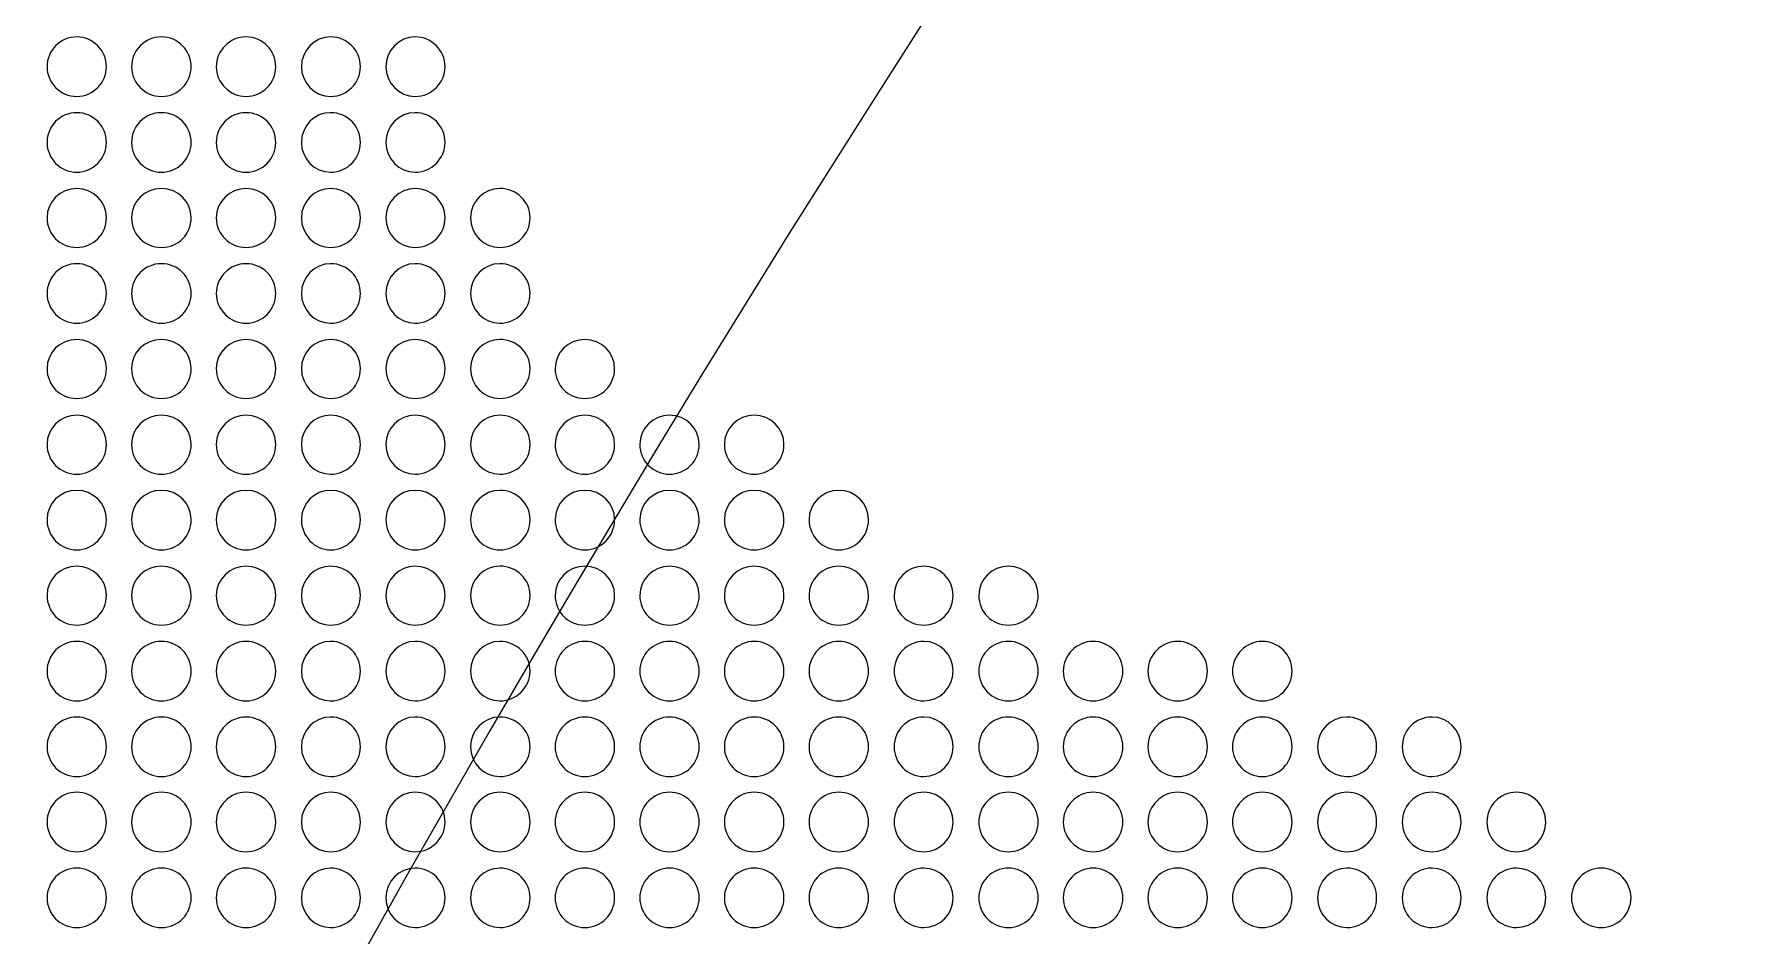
# Model space of a CAD drawing. Header units: inches. Extents: x 243 to 900, y -519 to -86.
# Drawn here: x 422 to 472.1, y -339 to -312.6 of the extents above; entities that cross this region are included whole.
import ezdxf

# ---------------------------------------------------------------- set-up
doc = ezdxf.new("R2010")
doc.units = ezdxf.units.IN
doc.header["$MEASUREMENT"] = 0
doc.layers.add('Layer 1', color=7, linetype='Continuous')

# ---------------------------------------------------------------- blocks, each defined once
blk = doc.blocks.new('block 3')
at = {"layer": 'Layer 1', "lineweight": 0}
blk.add_open_spline([(898.138, -484.267), (898.138, -494.991), (889.368, -503.763), (878.645, -503.763), (878.645, -503.763), (266.12, -503.763), (266.12, -503.763), (255.397, -503.763), (246.624, -494.991), (246.624, -484.267), (246.624, -484.267), (246.624, -108.507), (246.624, -108.507), (246.624, -97.783), (255.397, -89.011), (266.12, -89.011), (266.12, -89.011), (878.645, -89.011), (878.645, -89.011), (889.368, -89.011), (898.138, -97.783), (898.138, -108.507), (898.138, -108.507), (898.138, -484.267), (898.138, -484.267)], degree=3, knots=[0, 0, 0, 0, 1, 1, 1, 2, 2, 2, 3, 3, 3, 4, 4, 4, 5, 5, 5, 6, 6, 6, 7, 7, 7, 8, 8, 8, 8], dxfattribs=at)
blk = doc.blocks.new('block 2')
at = {"layer": 'Layer 1'}
blk.add_blockref('block 3', (0, 0), dxfattribs=at)
blk = doc.blocks.new('block 85')
at = {"layer": 'Layer 1', "lineweight": 0}
for points in [[(424.137, -313.579), (424.137, -314.052), (423.744, -314.448), (423.27, -314.448), (422.781, -314.448), (422.401, -314.052), (422.401, -313.579), (422.401, -313.105), (422.781, -312.71), (423.27, -312.71), (423.744, -312.71), (424.137, -313.105), (424.137, -313.579)], [(426.612, -313.579), (426.612, -314.052), (426.231, -314.448), (425.742, -314.448), (425.253, -314.448), (424.872, -314.052), (424.872, -313.579), (424.872, -313.105), (425.253, -312.71), (425.742, -312.71), (426.231, -312.71), (426.612, -313.105), (426.612, -313.579)], [(429.084, -313.579), (429.084, -314.052), (428.701, -314.448), (428.211, -314.448), (427.741, -314.448), (427.344, -314.052), (427.344, -313.579), (427.344, -313.105), (427.741, -312.71), (428.211, -312.71), (428.701, -312.71), (429.084, -313.105), (429.084, -313.579)], [(431.556, -313.579), (431.556, -314.052), (431.173, -314.448), (430.686, -314.448), (430.213, -314.448), (429.832, -314.052), (429.832, -313.579), (429.832, -313.105), (430.213, -312.71), (430.686, -312.71), (431.173, -312.71), (431.556, -313.105), (431.556, -313.579)], [(434.028, -313.579), (434.028, -314.052), (433.645, -314.448), (433.156, -314.448), (432.685, -314.448), (432.304, -314.052), (432.304, -313.579), (432.304, -313.105), (432.685, -312.71), (433.156, -312.71), (433.645, -312.71), (434.028, -313.105), (434.028, -313.579)]]:
    blk.add_open_spline(points, degree=3, knots=[0, 0, 0, 0, 1, 1, 1, 2, 2, 2, 3, 3, 3, 4, 4, 4, 4], dxfattribs=at)
blk = doc.blocks.new('block 86')
at = {"layer": 'Layer 1', "lineweight": 0}
for points in [[(424.137, -315.793), (424.137, -316.263), (423.744, -316.66), (423.27, -316.66), (422.781, -316.66), (422.401, -316.263), (422.401, -315.793), (422.401, -315.305), (422.781, -314.922), (423.27, -314.922), (423.744, -314.922), (424.137, -315.305), (424.137, -315.793)], [(426.612, -315.793), (426.612, -316.263), (426.231, -316.66), (425.742, -316.66), (425.253, -316.66), (424.872, -316.263), (424.872, -315.793), (424.872, -315.305), (425.253, -314.922), (425.742, -314.922), (426.231, -314.922), (426.612, -315.305), (426.612, -315.793)], [(429.084, -315.793), (429.084, -316.263), (428.701, -316.66), (428.211, -316.66), (427.741, -316.66), (427.344, -316.263), (427.344, -315.793), (427.344, -315.305), (427.741, -314.922), (428.211, -314.922), (428.701, -314.922), (429.084, -315.305), (429.084, -315.793)], [(431.556, -315.793), (431.556, -316.263), (431.173, -316.66), (430.686, -316.66), (430.213, -316.66), (429.832, -316.263), (429.832, -315.793), (429.832, -315.305), (430.213, -314.922), (430.686, -314.922), (431.173, -314.922), (431.556, -315.305), (431.556, -315.793)], [(434.028, -315.793), (434.028, -316.263), (433.645, -316.66), (433.156, -316.66), (432.685, -316.66), (432.304, -316.263), (432.304, -315.793), (432.304, -315.305), (432.685, -314.922), (433.156, -314.922), (433.645, -314.922), (434.028, -315.305), (434.028, -315.793)]]:
    blk.add_open_spline(points, degree=3, knots=[0, 0, 0, 0, 1, 1, 1, 2, 2, 2, 3, 3, 3, 4, 4, 4, 4], dxfattribs=at)
blk = doc.blocks.new('block 87')
at = {"layer": 'Layer 1', "lineweight": 0}
for points in [[(424.137, -317.99), (424.137, -318.479), (423.744, -318.858), (423.27, -318.858), (422.781, -318.858), (422.401, -318.479), (422.401, -317.99), (422.401, -317.517), (422.781, -317.136), (423.27, -317.136), (423.744, -317.136), (424.137, -317.517), (424.137, -317.99)], [(426.612, -317.99), (426.612, -318.479), (426.231, -318.858), (425.742, -318.858), (425.253, -318.858), (424.872, -318.479), (424.872, -317.99), (424.872, -317.517), (425.253, -317.136), (425.742, -317.136), (426.231, -317.136), (426.612, -317.517), (426.612, -317.99)], [(429.084, -317.99), (429.084, -318.479), (428.701, -318.858), (428.211, -318.858), (427.741, -318.858), (427.344, -318.479), (427.344, -317.99), (427.344, -317.517), (427.741, -317.136), (428.211, -317.136), (428.701, -317.136), (429.084, -317.517), (429.084, -317.99)], [(431.556, -317.99), (431.556, -318.479), (431.173, -318.858), (430.686, -318.858), (430.213, -318.858), (429.832, -318.479), (429.832, -317.99), (429.832, -317.517), (430.213, -317.136), (430.686, -317.136), (431.173, -317.136), (431.556, -317.517), (431.556, -317.99)], [(434.028, -317.99), (434.028, -318.479), (433.645, -318.858), (433.156, -318.858), (432.685, -318.858), (432.304, -318.479), (432.304, -317.99), (432.304, -317.517), (432.685, -317.136), (433.156, -317.136), (433.645, -317.136), (434.028, -317.517), (434.028, -317.99)], [(436.513, -317.99), (436.513, -318.479), (436.119, -318.858), (435.628, -318.858), (435.16, -318.858), (434.774, -318.479), (434.774, -317.99), (434.774, -317.517), (435.16, -317.136), (435.628, -317.136), (436.119, -317.136), (436.513, -317.517), (436.513, -317.99)]]:
    blk.add_open_spline(points, degree=3, knots=[0, 0, 0, 0, 1, 1, 1, 2, 2, 2, 3, 3, 3, 4, 4, 4, 4], dxfattribs=at)
blk = doc.blocks.new('block 88')
at = {"layer": 'Layer 1', "lineweight": 0}
for points in [[(424.137, -320.201), (424.137, -320.676), (423.744, -321.071), (423.27, -321.071), (422.781, -321.071), (422.401, -320.676), (422.401, -320.201), (422.401, -319.73), (422.781, -319.333), (423.27, -319.333), (423.744, -319.333), (424.137, -319.73), (424.137, -320.201)], [(426.612, -320.201), (426.612, -320.676), (426.231, -321.071), (425.742, -321.071), (425.253, -321.071), (424.872, -320.676), (424.872, -320.201), (424.872, -319.73), (425.253, -319.333), (425.742, -319.333), (426.231, -319.333), (426.612, -319.73), (426.612, -320.201)], [(429.084, -320.201), (429.084, -320.676), (428.701, -321.071), (428.211, -321.071), (427.741, -321.071), (427.344, -320.676), (427.344, -320.201), (427.344, -319.73), (427.741, -319.333), (428.211, -319.333), (428.701, -319.333), (429.084, -319.73), (429.084, -320.201)], [(431.556, -320.201), (431.556, -320.676), (431.173, -321.071), (430.686, -321.071), (430.213, -321.071), (429.832, -320.676), (429.832, -320.201), (429.832, -319.73), (430.213, -319.333), (430.686, -319.333), (431.173, -319.333), (431.556, -319.73), (431.556, -320.201)], [(434.028, -320.201), (434.028, -320.676), (433.645, -321.071), (433.156, -321.071), (432.685, -321.071), (432.304, -320.676), (432.304, -320.201), (432.304, -319.73), (432.685, -319.333), (433.156, -319.333), (433.645, -319.333), (434.028, -319.73), (434.028, -320.201)], [(436.513, -320.201), (436.513, -320.676), (436.119, -321.071), (435.628, -321.071), (435.16, -321.071), (434.774, -320.676), (434.774, -320.201), (434.774, -319.73), (435.16, -319.333), (435.628, -319.333), (436.119, -319.333), (436.513, -319.73), (436.513, -320.201)]]:
    blk.add_open_spline(points, degree=3, knots=[0, 0, 0, 0, 1, 1, 1, 2, 2, 2, 3, 3, 3, 4, 4, 4, 4], dxfattribs=at)
blk = doc.blocks.new('block 89')
at = {"layer": 'Layer 1', "lineweight": 0}
for points in [[(424.137, -322.398), (424.137, -322.886), (423.744, -323.27), (423.27, -323.27), (422.781, -323.27), (422.401, -322.886), (422.401, -322.398), (422.401, -321.927), (422.781, -321.545), (423.27, -321.545), (423.744, -321.545), (424.137, -321.927), (424.137, -322.398)], [(426.612, -322.398), (426.612, -322.886), (426.231, -323.27), (425.742, -323.27), (425.253, -323.27), (424.872, -322.886), (424.872, -322.398), (424.872, -321.927), (425.253, -321.545), (425.742, -321.545), (426.231, -321.545), (426.612, -321.927), (426.612, -322.398)], [(429.084, -322.398), (429.084, -322.886), (428.701, -323.27), (428.211, -323.27), (427.741, -323.27), (427.344, -322.886), (427.344, -322.398), (427.344, -321.927), (427.741, -321.545), (428.211, -321.545), (428.701, -321.545), (429.084, -321.927), (429.084, -322.398)], [(431.556, -322.398), (431.556, -322.886), (431.173, -323.27), (430.686, -323.27), (430.213, -323.27), (429.832, -322.886), (429.832, -322.398), (429.832, -321.927), (430.213, -321.545), (430.686, -321.545), (431.173, -321.545), (431.556, -321.927), (431.556, -322.398)], [(434.028, -322.398), (434.028, -322.886), (433.645, -323.27), (433.156, -323.27), (432.685, -323.27), (432.304, -322.886), (432.304, -322.398), (432.304, -321.927), (432.685, -321.545), (433.156, -321.545), (433.645, -321.545), (434.028, -321.927), (434.028, -322.398)], [(436.513, -322.398), (436.513, -322.886), (436.119, -323.27), (435.628, -323.27), (435.16, -323.27), (434.774, -322.886), (434.774, -322.398), (434.774, -321.927), (435.16, -321.545), (435.628, -321.545), (436.119, -321.545), (436.513, -321.927), (436.513, -322.398)], [(438.985, -322.398), (438.985, -322.886), (438.589, -323.27), (438.118, -323.27), (437.629, -323.27), (437.246, -322.886), (437.246, -322.398), (437.246, -321.927), (437.629, -321.545), (438.118, -321.545), (438.589, -321.545), (438.985, -321.927), (438.985, -322.398)]]:
    blk.add_open_spline(points, degree=3, knots=[0, 0, 0, 0, 1, 1, 1, 2, 2, 2, 3, 3, 3, 4, 4, 4, 4], dxfattribs=at)
blk = doc.blocks.new('block 90')
at = {"layer": 'Layer 1', "lineweight": 0}
for points in [[(424.137, -324.611), (424.137, -325.101), (423.744, -325.481), (423.27, -325.481), (422.781, -325.481), (422.401, -325.101), (422.401, -324.611), (422.401, -324.139), (422.781, -323.759), (423.27, -323.759), (423.744, -323.759), (424.137, -324.139), (424.137, -324.611)], [(426.612, -324.611), (426.612, -325.101), (426.231, -325.481), (425.742, -325.481), (425.253, -325.481), (424.872, -325.101), (424.872, -324.611), (424.872, -324.139), (425.253, -323.759), (425.742, -323.759), (426.231, -323.759), (426.612, -324.139), (426.612, -324.611)], [(429.084, -324.611), (429.084, -325.101), (428.701, -325.481), (428.211, -325.481), (427.741, -325.481), (427.344, -325.101), (427.344, -324.611), (427.344, -324.139), (427.741, -323.759), (428.211, -323.759), (428.701, -323.759), (429.084, -324.139), (429.084, -324.611)], [(431.556, -324.611), (431.556, -325.101), (431.173, -325.481), (430.686, -325.481), (430.213, -325.481), (429.832, -325.101), (429.832, -324.611), (429.832, -324.139), (430.213, -323.759), (430.686, -323.759), (431.173, -323.759), (431.556, -324.139), (431.556, -324.611)], [(434.028, -324.611), (434.028, -325.101), (433.645, -325.481), (433.156, -325.481), (432.685, -325.481), (432.304, -325.101), (432.304, -324.611), (432.304, -324.139), (432.685, -323.759), (433.156, -323.759), (433.645, -323.759), (434.028, -324.139), (434.028, -324.611)], [(436.513, -324.611), (436.513, -325.101), (436.119, -325.481), (435.628, -325.481), (435.16, -325.481), (434.774, -325.101), (434.774, -324.611), (434.774, -324.139), (435.16, -323.759), (435.628, -323.759), (436.119, -323.759), (436.513, -324.139), (436.513, -324.611)], [(438.985, -324.611), (438.985, -325.101), (438.589, -325.481), (438.118, -325.481), (437.629, -325.481), (437.246, -325.101), (437.246, -324.611), (437.246, -324.139), (437.629, -323.759), (438.118, -323.759), (438.589, -323.759), (438.985, -324.139), (438.985, -324.611)], [(441.457, -324.611), (441.457, -325.101), (441.061, -325.481), (440.59, -325.481), (440.114, -325.481), (439.72, -325.101), (439.72, -324.611), (439.72, -324.139), (440.114, -323.759), (440.59, -323.759), (441.061, -323.759), (441.457, -324.139), (441.457, -324.611)], [(443.932, -324.611), (443.932, -325.101), (443.549, -325.481), (443.059, -325.481), (442.589, -325.481), (442.19, -325.101), (442.19, -324.611), (442.19, -324.139), (442.589, -323.759), (443.059, -323.759), (443.549, -323.759), (443.932, -324.139), (443.932, -324.611)]]:
    blk.add_open_spline(points, degree=3, knots=[0, 0, 0, 0, 1, 1, 1, 2, 2, 2, 3, 3, 3, 4, 4, 4, 4], dxfattribs=at)
blk = doc.blocks.new('block 91')
at = {"layer": 'Layer 1', "lineweight": 0}
for points in [[(424.137, -326.81), (424.137, -327.298), (423.744, -327.694), (423.27, -327.694), (422.781, -327.694), (422.401, -327.298), (422.401, -326.81), (422.401, -326.338), (422.781, -325.954), (423.27, -325.954), (423.744, -325.954), (424.137, -326.338), (424.137, -326.81)], [(426.612, -326.81), (426.612, -327.298), (426.231, -327.694), (425.742, -327.694), (425.253, -327.694), (424.872, -327.298), (424.872, -326.81), (424.872, -326.338), (425.253, -325.954), (425.742, -325.954), (426.231, -325.954), (426.612, -326.338), (426.612, -326.81)], [(429.084, -326.81), (429.084, -327.298), (428.701, -327.694), (428.211, -327.694), (427.741, -327.694), (427.344, -327.298), (427.344, -326.81), (427.344, -326.338), (427.741, -325.954), (428.211, -325.954), (428.701, -325.954), (429.084, -326.338), (429.084, -326.81)], [(431.556, -326.81), (431.556, -327.298), (431.173, -327.694), (430.686, -327.694), (430.213, -327.694), (429.832, -327.298), (429.832, -326.81), (429.832, -326.338), (430.213, -325.954), (430.686, -325.954), (431.173, -325.954), (431.556, -326.338), (431.556, -326.81)], [(434.028, -326.81), (434.028, -327.298), (433.645, -327.694), (433.156, -327.694), (432.685, -327.694), (432.304, -327.298), (432.304, -326.81), (432.304, -326.338), (432.685, -325.954), (433.156, -325.954), (433.645, -325.954), (434.028, -326.338), (434.028, -326.81)], [(436.513, -326.81), (436.513, -327.298), (436.119, -327.694), (435.628, -327.694), (435.16, -327.694), (434.774, -327.298), (434.774, -326.81), (434.774, -326.338), (435.16, -325.954), (435.628, -325.954), (436.119, -325.954), (436.513, -326.338), (436.513, -326.81)], [(438.985, -326.81), (438.985, -327.298), (438.589, -327.694), (438.118, -327.694), (437.629, -327.694), (437.246, -327.298), (437.246, -326.81), (437.246, -326.338), (437.629, -325.954), (438.118, -325.954), (438.589, -325.954), (438.985, -326.338), (438.985, -326.81)], [(441.457, -326.81), (441.457, -327.298), (441.061, -327.694), (440.59, -327.694), (440.114, -327.694), (439.72, -327.298), (439.72, -326.81), (439.72, -326.338), (440.114, -325.954), (440.59, -325.954), (441.061, -325.954), (441.457, -326.338), (441.457, -326.81)], [(443.932, -326.81), (443.932, -327.298), (443.549, -327.694), (443.059, -327.694), (442.589, -327.694), (442.19, -327.298), (442.19, -326.81), (442.19, -326.338), (442.589, -325.954), (443.059, -325.954), (443.549, -325.954), (443.932, -326.338), (443.932, -326.81)], [(446.404, -326.81), (446.404, -327.298), (446.021, -327.694), (445.534, -327.694), (445.061, -327.694), (444.664, -327.298), (444.664, -326.81), (444.664, -326.338), (445.061, -325.954), (445.534, -325.954), (446.021, -325.954), (446.404, -326.338), (446.404, -326.81)]]:
    blk.add_open_spline(points, degree=3, knots=[0, 0, 0, 0, 1, 1, 1, 2, 2, 2, 3, 3, 3, 4, 4, 4, 4], dxfattribs=at)
blk = doc.blocks.new('block 92')
at = {"layer": 'Layer 1', "lineweight": 0}
for points in [[(424.137, -329.023), (424.137, -329.509), (423.744, -329.891), (423.27, -329.891), (422.781, -329.891), (422.401, -329.509), (422.401, -329.023), (422.401, -328.549), (422.781, -328.167), (423.27, -328.167), (423.744, -328.167), (424.137, -328.549), (424.137, -329.023)], [(426.612, -329.023), (426.612, -329.509), (426.231, -329.891), (425.742, -329.891), (425.253, -329.891), (424.872, -329.509), (424.872, -329.023), (424.872, -328.549), (425.253, -328.167), (425.742, -328.167), (426.231, -328.167), (426.612, -328.549), (426.612, -329.023)], [(429.084, -329.023), (429.084, -329.509), (428.701, -329.891), (428.211, -329.891), (427.741, -329.891), (427.344, -329.509), (427.344, -329.023), (427.344, -328.549), (427.741, -328.167), (428.211, -328.167), (428.701, -328.167), (429.084, -328.549), (429.084, -329.023)], [(431.556, -329.023), (431.556, -329.509), (431.173, -329.891), (430.686, -329.891), (430.213, -329.891), (429.832, -329.509), (429.832, -329.023), (429.832, -328.549), (430.213, -328.167), (430.686, -328.167), (431.173, -328.167), (431.556, -328.549), (431.556, -329.023)], [(434.028, -329.023), (434.028, -329.509), (433.645, -329.891), (433.156, -329.891), (432.685, -329.891), (432.304, -329.509), (432.304, -329.023), (432.304, -328.549), (432.685, -328.167), (433.156, -328.167), (433.645, -328.167), (434.028, -328.549), (434.028, -329.023)], [(436.513, -329.023), (436.513, -329.509), (436.119, -329.891), (435.628, -329.891), (435.16, -329.891), (434.774, -329.509), (434.774, -329.023), (434.774, -328.549), (435.16, -328.167), (435.628, -328.167), (436.119, -328.167), (436.513, -328.549), (436.513, -329.023)], [(438.985, -329.023), (438.985, -329.509), (438.589, -329.891), (438.118, -329.891), (437.629, -329.891), (437.246, -329.509), (437.246, -329.023), (437.246, -328.549), (437.629, -328.167), (438.118, -328.167), (438.589, -328.167), (438.985, -328.549), (438.985, -329.023)], [(441.457, -329.023), (441.457, -329.509), (441.061, -329.891), (440.59, -329.891), (440.114, -329.891), (439.72, -329.509), (439.72, -329.023), (439.72, -328.549), (440.114, -328.167), (440.59, -328.167), (441.061, -328.167), (441.457, -328.549), (441.457, -329.023)], [(443.932, -329.023), (443.932, -329.509), (443.549, -329.891), (443.059, -329.891), (442.589, -329.891), (442.19, -329.509), (442.19, -329.023), (442.19, -328.549), (442.589, -328.167), (443.059, -328.167), (443.549, -328.167), (443.932, -328.549), (443.932, -329.023)], [(446.404, -329.023), (446.404, -329.509), (446.021, -329.891), (445.534, -329.891), (445.061, -329.891), (444.664, -329.509), (444.664, -329.023), (444.664, -328.549), (445.061, -328.167), (445.534, -328.167), (446.021, -328.167), (446.404, -328.549), (446.404, -329.023)], [(448.873, -329.023), (448.873, -329.509), (448.493, -329.891), (448.019, -329.891), (447.53, -329.891), (447.15, -329.509), (447.15, -329.023), (447.15, -328.549), (447.53, -328.167), (448.019, -328.167), (448.493, -328.167), (448.873, -328.549), (448.873, -329.023)], [(451.361, -329.023), (451.361, -329.509), (450.964, -329.891), (450.491, -329.891), (450.005, -329.891), (449.624, -329.509), (449.624, -329.023), (449.624, -328.549), (450.005, -328.167), (450.491, -328.167), (450.964, -328.167), (451.361, -328.549), (451.361, -329.023)]]:
    blk.add_open_spline(points, degree=3, knots=[0, 0, 0, 0, 1, 1, 1, 2, 2, 2, 3, 3, 3, 4, 4, 4, 4], dxfattribs=at)
blk = doc.blocks.new('block 93')
at = {"layer": 'Layer 1', "lineweight": 0}
for points in [[(424.137, -331.234), (424.137, -331.707), (423.744, -332.104), (423.27, -332.104), (422.781, -332.104), (422.401, -331.707), (422.401, -331.234), (422.401, -330.761), (422.781, -330.366), (423.27, -330.366), (423.744, -330.366), (424.137, -330.761), (424.137, -331.234)], [(426.612, -331.234), (426.612, -331.707), (426.231, -332.104), (425.742, -332.104), (425.253, -332.104), (424.872, -331.707), (424.872, -331.234), (424.872, -330.761), (425.253, -330.366), (425.742, -330.366), (426.231, -330.366), (426.612, -330.761), (426.612, -331.234)], [(429.084, -331.234), (429.084, -331.707), (428.701, -332.104), (428.211, -332.104), (427.741, -332.104), (427.344, -331.707), (427.344, -331.234), (427.344, -330.761), (427.741, -330.366), (428.211, -330.366), (428.701, -330.366), (429.084, -330.761), (429.084, -331.234)], [(431.556, -331.234), (431.556, -331.707), (431.173, -332.104), (430.686, -332.104), (430.213, -332.104), (429.832, -331.707), (429.832, -331.234), (429.832, -330.761), (430.213, -330.366), (430.686, -330.366), (431.173, -330.366), (431.556, -330.761), (431.556, -331.234)], [(434.028, -331.234), (434.028, -331.707), (433.645, -332.104), (433.156, -332.104), (432.685, -332.104), (432.304, -331.707), (432.304, -331.234), (432.304, -330.761), (432.685, -330.366), (433.156, -330.366), (433.645, -330.366), (434.028, -330.761), (434.028, -331.234)], [(436.513, -331.234), (436.513, -331.707), (436.119, -332.104), (435.628, -332.104), (435.16, -332.104), (434.774, -331.707), (434.774, -331.234), (434.774, -330.761), (435.16, -330.366), (435.628, -330.366), (436.119, -330.366), (436.513, -330.761), (436.513, -331.234)], [(438.985, -331.234), (438.985, -331.707), (438.589, -332.104), (438.118, -332.104), (437.629, -332.104), (437.246, -331.707), (437.246, -331.234), (437.246, -330.761), (437.629, -330.366), (438.118, -330.366), (438.589, -330.366), (438.985, -330.761), (438.985, -331.234)], [(441.457, -331.234), (441.457, -331.707), (441.061, -332.104), (440.59, -332.104), (440.114, -332.104), (439.72, -331.707), (439.72, -331.234), (439.72, -330.761), (440.114, -330.366), (440.59, -330.366), (441.061, -330.366), (441.457, -330.761), (441.457, -331.234)], [(443.932, -331.234), (443.932, -331.707), (443.549, -332.104), (443.059, -332.104), (442.589, -332.104), (442.19, -331.707), (442.19, -331.234), (442.19, -330.761), (442.589, -330.366), (443.059, -330.366), (443.549, -330.366), (443.932, -330.761), (443.932, -331.234)], [(446.404, -331.234), (446.404, -331.707), (446.021, -332.104), (445.534, -332.104), (445.061, -332.104), (444.664, -331.707), (444.664, -331.234), (444.664, -330.761), (445.061, -330.366), (445.534, -330.366), (446.021, -330.366), (446.404, -330.761), (446.404, -331.234)], [(448.873, -331.234), (448.873, -331.707), (448.493, -332.104), (448.019, -332.104), (447.53, -332.104), (447.15, -331.707), (447.15, -331.234), (447.15, -330.761), (447.53, -330.366), (448.019, -330.366), (448.493, -330.366), (448.873, -330.761), (448.873, -331.234)], [(451.361, -331.234), (451.361, -331.707), (450.964, -332.104), (450.491, -332.104), (450.005, -332.104), (449.624, -331.707), (449.624, -331.234), (449.624, -330.761), (450.005, -330.366), (450.491, -330.366), (450.964, -330.366), (451.361, -330.761), (451.361, -331.234)], [(453.836, -331.234), (453.836, -331.707), (453.436, -332.104), (452.966, -332.104), (452.493, -332.104), (452.093, -331.707), (452.093, -331.234), (452.093, -330.761), (452.493, -330.366), (452.966, -330.366), (453.436, -330.366), (453.836, -330.761), (453.836, -331.234)], [(456.305, -331.234), (456.305, -331.707), (455.909, -332.104), (455.435, -332.104), (454.962, -332.104), (454.565, -331.707), (454.565, -331.234), (454.565, -330.761), (454.962, -330.366), (455.435, -330.366), (455.909, -330.366), (456.305, -330.761), (456.305, -331.234)], [(458.777, -331.234), (458.777, -331.707), (458.394, -332.104), (457.907, -332.104), (457.437, -332.104), (457.037, -331.707), (457.037, -331.234), (457.037, -330.761), (457.437, -330.366), (457.907, -330.366), (458.394, -330.366), (458.777, -330.761), (458.777, -331.234)]]:
    blk.add_open_spline(points, degree=3, knots=[0, 0, 0, 0, 1, 1, 1, 2, 2, 2, 3, 3, 3, 4, 4, 4, 4], dxfattribs=at)
blk = doc.blocks.new('block 94')
at = {"layer": 'Layer 1', "lineweight": 0}
for points in [[(424.137, -333.447), (424.137, -333.919), (423.744, -334.316), (423.27, -334.316), (422.781, -334.316), (422.401, -333.919), (422.401, -333.447), (422.401, -332.958), (422.781, -332.576), (423.27, -332.576), (423.744, -332.576), (424.137, -332.958), (424.137, -333.447)], [(426.612, -333.447), (426.612, -333.919), (426.231, -334.316), (425.742, -334.316), (425.253, -334.316), (424.872, -333.919), (424.872, -333.447), (424.872, -332.958), (425.253, -332.576), (425.742, -332.576), (426.231, -332.576), (426.612, -332.958), (426.612, -333.447)], [(429.084, -333.447), (429.084, -333.919), (428.701, -334.316), (428.211, -334.316), (427.741, -334.316), (427.344, -333.919), (427.344, -333.447), (427.344, -332.958), (427.741, -332.576), (428.211, -332.576), (428.701, -332.576), (429.084, -332.958), (429.084, -333.447)], [(431.556, -333.447), (431.556, -333.919), (431.173, -334.316), (430.686, -334.316), (430.213, -334.316), (429.832, -333.919), (429.832, -333.447), (429.832, -332.958), (430.213, -332.576), (430.686, -332.576), (431.173, -332.576), (431.556, -332.958), (431.556, -333.447)], [(434.028, -333.447), (434.028, -333.919), (433.645, -334.316), (433.156, -334.316), (432.685, -334.316), (432.304, -333.919), (432.304, -333.447), (432.304, -332.958), (432.685, -332.576), (433.156, -332.576), (433.645, -332.576), (434.028, -332.958), (434.028, -333.447)], [(436.513, -333.447), (436.513, -333.919), (436.119, -334.316), (435.628, -334.316), (435.16, -334.316), (434.774, -333.919), (434.774, -333.447), (434.774, -332.958), (435.16, -332.576), (435.628, -332.576), (436.119, -332.576), (436.513, -332.958), (436.513, -333.447)], [(438.985, -333.447), (438.985, -333.919), (438.589, -334.316), (438.118, -334.316), (437.629, -334.316), (437.246, -333.919), (437.246, -333.447), (437.246, -332.958), (437.629, -332.576), (438.118, -332.576), (438.589, -332.576), (438.985, -332.958), (438.985, -333.447)], [(441.457, -333.447), (441.457, -333.919), (441.061, -334.316), (440.59, -334.316), (440.114, -334.316), (439.72, -333.919), (439.72, -333.447), (439.72, -332.958), (440.114, -332.576), (440.59, -332.576), (441.061, -332.576), (441.457, -332.958), (441.457, -333.447)], [(443.932, -333.447), (443.932, -333.919), (443.549, -334.316), (443.059, -334.316), (442.589, -334.316), (442.19, -333.919), (442.19, -333.447), (442.19, -332.958), (442.589, -332.576), (443.059, -332.576), (443.549, -332.576), (443.932, -332.958), (443.932, -333.447)], [(446.404, -333.447), (446.404, -333.919), (446.021, -334.316), (445.534, -334.316), (445.061, -334.316), (444.664, -333.919), (444.664, -333.447), (444.664, -332.958), (445.061, -332.576), (445.534, -332.576), (446.021, -332.576), (446.404, -332.958), (446.404, -333.447)], [(448.873, -333.447), (448.873, -333.919), (448.493, -334.316), (448.019, -334.316), (447.53, -334.316), (447.15, -333.919), (447.15, -333.447), (447.15, -332.958), (447.53, -332.576), (448.019, -332.576), (448.493, -332.576), (448.873, -332.958), (448.873, -333.447)], [(451.361, -333.447), (451.361, -333.919), (450.964, -334.316), (450.491, -334.316), (450.005, -334.316), (449.624, -333.919), (449.624, -333.447), (449.624, -332.958), (450.005, -332.576), (450.491, -332.576), (450.964, -332.576), (451.361, -332.958), (451.361, -333.447)], [(453.836, -333.447), (453.836, -333.919), (453.436, -334.316), (452.966, -334.316), (452.493, -334.316), (452.093, -333.919), (452.093, -333.447), (452.093, -332.958), (452.493, -332.576), (452.966, -332.576), (453.436, -332.576), (453.836, -332.958), (453.836, -333.447)], [(456.305, -333.447), (456.305, -333.919), (455.909, -334.316), (455.435, -334.316), (454.962, -334.316), (454.565, -333.919), (454.565, -333.447), (454.565, -332.958), (454.962, -332.576), (455.435, -332.576), (455.909, -332.576), (456.305, -332.958), (456.305, -333.447)], [(458.777, -333.447), (458.777, -333.919), (458.394, -334.316), (457.907, -334.316), (457.437, -334.316), (457.037, -333.919), (457.037, -333.447), (457.037, -332.958), (457.437, -332.576), (457.907, -332.576), (458.394, -332.576), (458.777, -332.958), (458.777, -333.447)], [(461.249, -333.447), (461.249, -333.919), (460.871, -334.316), (460.382, -334.316), (459.906, -334.316), (459.525, -333.919), (459.525, -333.447), (459.525, -332.958), (459.906, -332.576), (460.382, -332.576), (460.871, -332.576), (461.249, -332.958), (461.249, -333.447)], [(463.719, -333.447), (463.719, -333.919), (463.338, -334.316), (462.867, -334.316), (462.378, -334.316), (461.997, -333.919), (461.997, -333.447), (461.997, -332.958), (462.378, -332.576), (462.867, -332.576), (463.338, -332.576), (463.719, -332.958), (463.719, -333.447)]]:
    blk.add_open_spline(points, degree=3, knots=[0, 0, 0, 0, 1, 1, 1, 2, 2, 2, 3, 3, 3, 4, 4, 4, 4], dxfattribs=at)
blk = doc.blocks.new('block 95')
at = {"layer": 'Layer 1', "lineweight": 0}
for points in [[(424.137, -335.644), (424.137, -336.116), (423.744, -336.513), (423.27, -336.513), (422.781, -336.513), (422.401, -336.116), (422.401, -335.644), (422.401, -335.17), (422.781, -334.773), (423.27, -334.773), (423.744, -334.773), (424.137, -335.17), (424.137, -335.644)], [(426.612, -335.644), (426.612, -336.116), (426.231, -336.513), (425.742, -336.513), (425.253, -336.513), (424.872, -336.116), (424.872, -335.644), (424.872, -335.17), (425.253, -334.773), (425.742, -334.773), (426.231, -334.773), (426.612, -335.17), (426.612, -335.644)], [(429.084, -335.644), (429.084, -336.116), (428.701, -336.513), (428.211, -336.513), (427.741, -336.513), (427.344, -336.116), (427.344, -335.644), (427.344, -335.17), (427.741, -334.773), (428.211, -334.773), (428.701, -334.773), (429.084, -335.17), (429.084, -335.644)], [(431.556, -335.644), (431.556, -336.116), (431.173, -336.513), (430.686, -336.513), (430.213, -336.513), (429.832, -336.116), (429.832, -335.644), (429.832, -335.17), (430.213, -334.773), (430.686, -334.773), (431.173, -334.773), (431.556, -335.17), (431.556, -335.644)], [(434.028, -335.644), (434.028, -336.116), (433.645, -336.513), (433.156, -336.513), (432.685, -336.513), (432.304, -336.116), (432.304, -335.644), (432.304, -335.17), (432.685, -334.773), (433.156, -334.773), (433.645, -334.773), (434.028, -335.17), (434.028, -335.644)], [(436.513, -335.644), (436.513, -336.116), (436.119, -336.513), (435.628, -336.513), (435.16, -336.513), (434.774, -336.116), (434.774, -335.644), (434.774, -335.17), (435.16, -334.773), (435.628, -334.773), (436.119, -334.773), (436.513, -335.17), (436.513, -335.644)], [(438.985, -335.644), (438.985, -336.116), (438.589, -336.513), (438.118, -336.513), (437.629, -336.513), (437.246, -336.116), (437.246, -335.644), (437.246, -335.17), (437.629, -334.773), (438.118, -334.773), (438.589, -334.773), (438.985, -335.17), (438.985, -335.644)], [(441.457, -335.644), (441.457, -336.116), (441.061, -336.513), (440.59, -336.513), (440.114, -336.513), (439.72, -336.116), (439.72, -335.644), (439.72, -335.17), (440.114, -334.773), (440.59, -334.773), (441.061, -334.773), (441.457, -335.17), (441.457, -335.644)], [(443.932, -335.644), (443.932, -336.116), (443.549, -336.513), (443.059, -336.513), (442.589, -336.513), (442.19, -336.116), (442.19, -335.644), (442.19, -335.17), (442.589, -334.773), (443.059, -334.773), (443.549, -334.773), (443.932, -335.17), (443.932, -335.644)], [(446.404, -335.644), (446.404, -336.116), (446.021, -336.513), (445.534, -336.513), (445.061, -336.513), (444.664, -336.116), (444.664, -335.644), (444.664, -335.17), (445.061, -334.773), (445.534, -334.773), (446.021, -334.773), (446.404, -335.17), (446.404, -335.644)], [(448.873, -335.644), (448.873, -336.116), (448.493, -336.513), (448.019, -336.513), (447.53, -336.513), (447.15, -336.116), (447.15, -335.644), (447.15, -335.17), (447.53, -334.773), (448.019, -334.773), (448.493, -334.773), (448.873, -335.17), (448.873, -335.644)], [(451.361, -335.644), (451.361, -336.116), (450.964, -336.513), (450.491, -336.513), (450.005, -336.513), (449.624, -336.116), (449.624, -335.644), (449.624, -335.17), (450.005, -334.773), (450.491, -334.773), (450.964, -334.773), (451.361, -335.17), (451.361, -335.644)], [(453.836, -335.644), (453.836, -336.116), (453.436, -336.513), (452.966, -336.513), (452.493, -336.513), (452.093, -336.116), (452.093, -335.644), (452.093, -335.17), (452.493, -334.773), (452.966, -334.773), (453.436, -334.773), (453.836, -335.17), (453.836, -335.644)], [(456.305, -335.644), (456.305, -336.116), (455.909, -336.513), (455.435, -336.513), (454.962, -336.513), (454.565, -336.116), (454.565, -335.644), (454.565, -335.17), (454.962, -334.773), (455.435, -334.773), (455.909, -334.773), (456.305, -335.17), (456.305, -335.644)], [(458.777, -335.644), (458.777, -336.116), (458.394, -336.513), (457.907, -336.513), (457.437, -336.513), (457.037, -336.116), (457.037, -335.644), (457.037, -335.17), (457.437, -334.773), (457.907, -334.773), (458.394, -334.773), (458.777, -335.17), (458.777, -335.644)], [(461.249, -335.644), (461.249, -336.116), (460.871, -336.513), (460.382, -336.513), (459.906, -336.513), (459.525, -336.116), (459.525, -335.644), (459.525, -335.17), (459.906, -334.773), (460.382, -334.773), (460.871, -334.773), (461.249, -335.17), (461.249, -335.644)], [(463.719, -335.644), (463.719, -336.116), (463.338, -336.513), (462.867, -336.513), (462.378, -336.513), (461.997, -336.116), (461.997, -335.644), (461.997, -335.17), (462.378, -334.773), (462.867, -334.773), (463.338, -334.773), (463.719, -335.17), (463.719, -335.644)], [(466.193, -335.644), (466.193, -336.116), (465.815, -336.513), (465.339, -336.513), (464.853, -336.513), (464.472, -336.116), (464.472, -335.644), (464.472, -335.17), (464.853, -334.773), (465.339, -334.773), (465.815, -334.773), (466.193, -335.17), (466.193, -335.644)]]:
    blk.add_open_spline(points, degree=3, knots=[0, 0, 0, 0, 1, 1, 1, 2, 2, 2, 3, 3, 3, 4, 4, 4, 4], dxfattribs=at)
blk = doc.blocks.new('block 96')
at = {"layer": 'Layer 1', "lineweight": 0}
for points in [[(424.137, -337.857), (424.137, -338.332), (423.744, -338.727), (423.27, -338.727), (422.781, -338.727), (422.401, -338.332), (422.401, -337.857), (422.401, -337.385), (422.781, -336.989), (423.27, -336.989), (423.744, -336.989), (424.137, -337.385), (424.137, -337.857)], [(426.612, -337.857), (426.612, -338.332), (426.231, -338.727), (425.742, -338.727), (425.253, -338.727), (424.872, -338.332), (424.872, -337.857), (424.872, -337.385), (425.253, -336.989), (425.742, -336.989), (426.231, -336.989), (426.612, -337.385), (426.612, -337.857)], [(429.084, -337.857), (429.084, -338.332), (428.701, -338.727), (428.211, -338.727), (427.741, -338.727), (427.344, -338.332), (427.344, -337.857), (427.344, -337.385), (427.741, -336.989), (428.211, -336.989), (428.701, -336.989), (429.084, -337.385), (429.084, -337.857)], [(431.556, -337.857), (431.556, -338.332), (431.173, -338.727), (430.686, -338.727), (430.213, -338.727), (429.832, -338.332), (429.832, -337.857), (429.832, -337.385), (430.213, -336.989), (430.686, -336.989), (431.173, -336.989), (431.556, -337.385), (431.556, -337.857)], [(434.028, -337.857), (434.028, -338.332), (433.645, -338.727), (433.156, -338.727), (432.685, -338.727), (432.304, -338.332), (432.304, -337.857), (432.304, -337.385), (432.685, -336.989), (433.156, -336.989), (433.645, -336.989), (434.028, -337.385), (434.028, -337.857)], [(436.513, -337.857), (436.513, -338.332), (436.119, -338.727), (435.628, -338.727), (435.16, -338.727), (434.774, -338.332), (434.774, -337.857), (434.774, -337.385), (435.16, -336.989), (435.628, -336.989), (436.119, -336.989), (436.513, -337.385), (436.513, -337.857)], [(438.985, -337.857), (438.985, -338.332), (438.589, -338.727), (438.118, -338.727), (437.629, -338.727), (437.246, -338.332), (437.246, -337.857), (437.246, -337.385), (437.629, -336.989), (438.118, -336.989), (438.589, -336.989), (438.985, -337.385), (438.985, -337.857)], [(441.457, -337.857), (441.457, -338.332), (441.061, -338.727), (440.59, -338.727), (440.114, -338.727), (439.72, -338.332), (439.72, -337.857), (439.72, -337.385), (440.114, -336.989), (440.59, -336.989), (441.061, -336.989), (441.457, -337.385), (441.457, -337.857)], [(443.932, -337.857), (443.932, -338.332), (443.549, -338.727), (443.059, -338.727), (442.589, -338.727), (442.19, -338.332), (442.19, -337.857), (442.19, -337.385), (442.589, -336.989), (443.059, -336.989), (443.549, -336.989), (443.932, -337.385), (443.932, -337.857)], [(446.404, -337.857), (446.404, -338.332), (446.021, -338.727), (445.534, -338.727), (445.061, -338.727), (444.664, -338.332), (444.664, -337.857), (444.664, -337.385), (445.061, -336.989), (445.534, -336.989), (446.021, -336.989), (446.404, -337.385), (446.404, -337.857)], [(448.873, -337.857), (448.873, -338.332), (448.493, -338.727), (448.019, -338.727), (447.53, -338.727), (447.15, -338.332), (447.15, -337.857), (447.15, -337.385), (447.53, -336.989), (448.019, -336.989), (448.493, -336.989), (448.873, -337.385), (448.873, -337.857)], [(451.361, -337.857), (451.361, -338.332), (450.964, -338.727), (450.491, -338.727), (450.005, -338.727), (449.624, -338.332), (449.624, -337.857), (449.624, -337.385), (450.005, -336.989), (450.491, -336.989), (450.964, -336.989), (451.361, -337.385), (451.361, -337.857)], [(453.836, -337.857), (453.836, -338.332), (453.436, -338.727), (452.966, -338.727), (452.493, -338.727), (452.093, -338.332), (452.093, -337.857), (452.093, -337.385), (452.493, -336.989), (452.966, -336.989), (453.436, -336.989), (453.836, -337.385), (453.836, -337.857)], [(456.305, -337.857), (456.305, -338.332), (455.909, -338.727), (455.435, -338.727), (454.962, -338.727), (454.565, -338.332), (454.565, -337.857), (454.565, -337.385), (454.962, -336.989), (455.435, -336.989), (455.909, -336.989), (456.305, -337.385), (456.305, -337.857)], [(458.777, -337.857), (458.777, -338.332), (458.394, -338.727), (457.907, -338.727), (457.437, -338.727), (457.037, -338.332), (457.037, -337.857), (457.037, -337.385), (457.437, -336.989), (457.907, -336.989), (458.394, -336.989), (458.777, -337.385), (458.777, -337.857)], [(461.249, -337.857), (461.249, -338.332), (460.871, -338.727), (460.382, -338.727), (459.906, -338.727), (459.525, -338.332), (459.525, -337.857), (459.525, -337.385), (459.906, -336.989), (460.382, -336.989), (460.871, -336.989), (461.249, -337.385), (461.249, -337.857)], [(463.719, -337.857), (463.719, -338.332), (463.338, -338.727), (462.867, -338.727), (462.378, -338.727), (461.997, -338.332), (461.997, -337.857), (461.997, -337.385), (462.378, -336.989), (462.867, -336.989), (463.338, -336.989), (463.719, -337.385), (463.719, -337.857)], [(466.193, -337.857), (466.193, -338.332), (465.815, -338.727), (465.339, -338.727), (464.853, -338.727), (464.472, -338.332), (464.472, -337.857), (464.472, -337.385), (464.853, -336.989), (465.339, -336.989), (465.815, -336.989), (466.193, -337.385), (466.193, -337.857)], [(468.681, -337.857), (468.681, -338.332), (468.284, -338.727), (467.811, -338.727), (467.322, -338.727), (466.941, -338.332), (466.941, -337.857), (466.941, -337.385), (467.322, -336.989), (467.811, -336.989), (468.284, -336.989), (468.681, -337.385), (468.681, -337.857)]]:
    blk.add_open_spline(points, degree=3, knots=[0, 0, 0, 0, 1, 1, 1, 2, 2, 2, 3, 3, 3, 4, 4, 4, 4], dxfattribs=at)
blk = doc.blocks.new('block 74')
at = {"layer": 'Layer 1'}
for name in ['block 85', 'block 86', 'block 87', 'block 88', 'block 89', 'block 90', 'block 91', 'block 92', 'block 93', 'block 94', 'block 95', 'block 96']:
    blk.add_blockref(name, (0, 0), dxfattribs=at)
blk = doc.blocks.new('block 4')
at = {"layer": 'Layer 1'}
blk.add_blockref('block 74', (0, 0), dxfattribs=at)

msp = doc.modelspace()

# ---------------------------------------------------------------- linework, layer by layer
at = {"layer": 'Layer 1', "lineweight": 0}
msp.add_open_spline([(771.889, -89.011), (771.889, -89.011), (266.12, -89.011), (266.12, -89.011), (255.397, -89.011), (246.624, -97.783), (246.624, -108.507), (246.624, -108.507), (246.624, -499.044), (246.624, -499.044), (246.624, -509.767), (255.397, -518.54), (266.12, -518.54), (266.12, -518.54), (371.556, -518.54), (371.556, -518.54), (400.967, -304.591), (562.913, -132.915), (771.889, -89.011)], degree=3, knots=[0, 0, 0, 0, 1, 1, 1, 2, 2, 2, 3, 3, 3, 4, 4, 4, 5, 5, 5, 6, 6, 6, 6], dxfattribs=at)

# ---------------------------------------------------------------- block references
at = {"layer": 'Layer 1'}
for name in ['block 2', 'block 4']:
    msp.add_blockref(name, (0, 0), dxfattribs=at)

doc.saveas('drawing.dxf')
